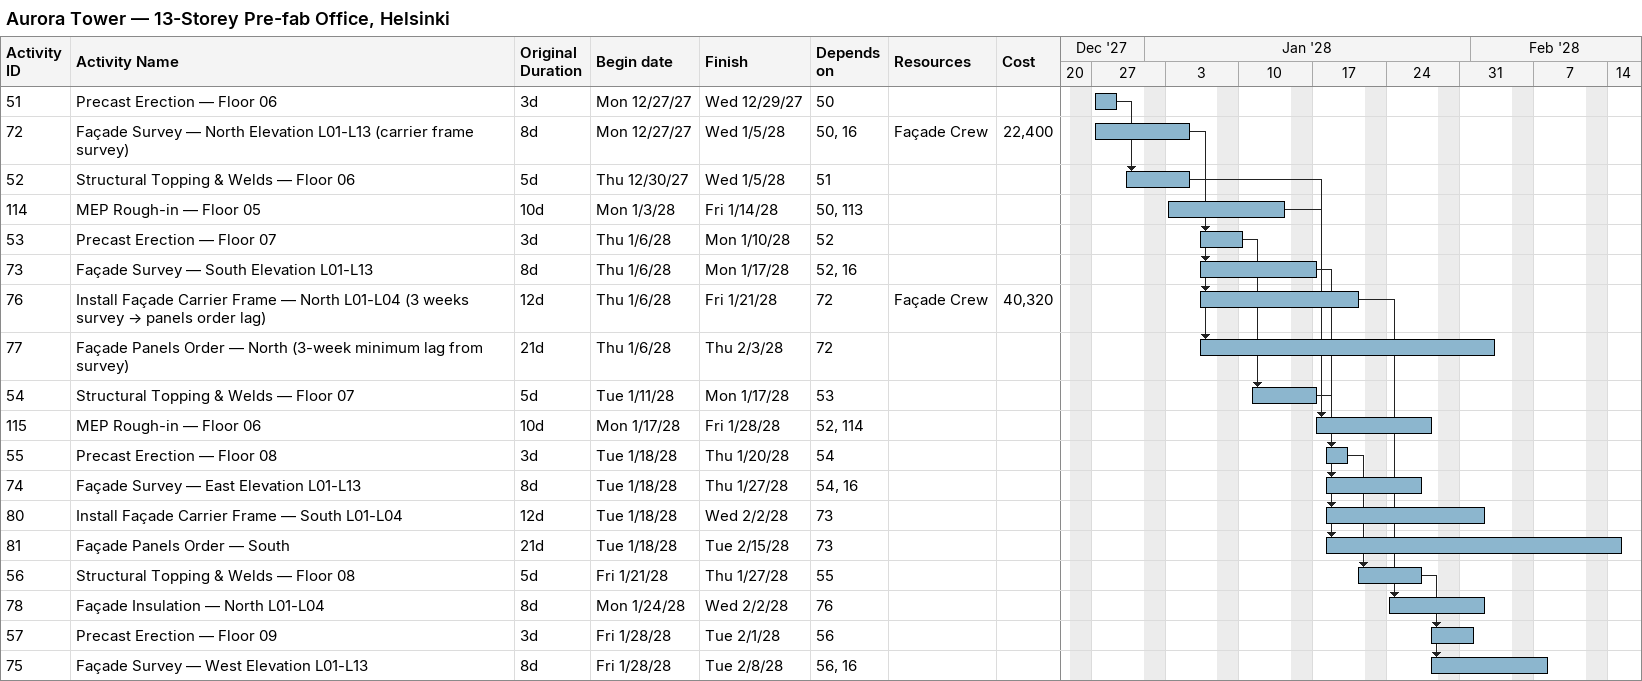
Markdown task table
Aurora Tower — 13-Storey Pre-fab Office, Helsinki

| ID | Task | Original duration | Start | Finish | Predecessors | Resources | Cost |
|---|---|---|---|---|---|---|---|
| 51 | Precast Erection — Floor 06 | 3d | 2027-12-27 | 2027-12-29 | 50 |  |  |
| 72 | Façade Survey — North Elevation L01-L13 (carrier frame survey) | 8d | 2027-12-27 | 2028-01-05 | 50, 16 | Façade Crew | 22400 |
| 52 | Structural Topping & Welds — Floor 06 | 5d | 2027-12-30 | 2028-01-05 | 51 |  |  |
| 114 | MEP Rough-in — Floor 05 | 10d | 2028-01-03 | 2028-01-14 | 50, 113 |  |  |
| 53 | Precast Erection — Floor 07 | 3d | 2028-01-06 | 2028-01-10 | 52 |  |  |
| 73 | Façade Survey — South Elevation L01-L13 | 8d | 2028-01-06 | 2028-01-17 | 52, 16 |  |  |
| 76 | Install Façade Carrier Frame — North L01-L04 (3 weeks survey → panels order lag) | 12d | 2028-01-06 | 2028-01-21 | 72 | Façade Crew | 40320 |
| 77 | Façade Panels Order — North (3-week minimum lag from survey) | 21d | 2028-01-06 | 2028-02-03 | 72 |  |  |
| 54 | Structural Topping & Welds — Floor 07 | 5d | 2028-01-11 | 2028-01-17 | 53 |  |  |
| 115 | MEP Rough-in — Floor 06 | 10d | 2028-01-17 | 2028-01-28 | 52, 114 |  |  |
| 55 | Precast Erection — Floor 08 | 3d | 2028-01-18 | 2028-01-20 | 54 |  |  |
| 74 | Façade Survey — East Elevation L01-L13 | 8d | 2028-01-18 | 2028-01-27 | 54, 16 |  |  |
| 80 | Install Façade Carrier Frame — South L01-L04 | 12d | 2028-01-18 | 2028-02-02 | 73 |  |  |
| 81 | Façade Panels Order — South | 21d | 2028-01-18 | 2028-02-15 | 73 |  |  |
| 56 | Structural Topping & Welds — Floor 08 | 5d | 2028-01-21 | 2028-01-27 | 55 |  |  |
| 78 | Façade Insulation — North L01-L04 | 8d | 2028-01-24 | 2028-02-02 | 76 |  |  |
| 57 | Precast Erection — Floor 09 | 3d | 2028-01-28 | 2028-02-01 | 56 |  |  |
| 75 | Façade Survey — West Elevation L01-L13 | 8d | 2028-01-28 | 2028-02-08 | 56, 16 |  |  |
